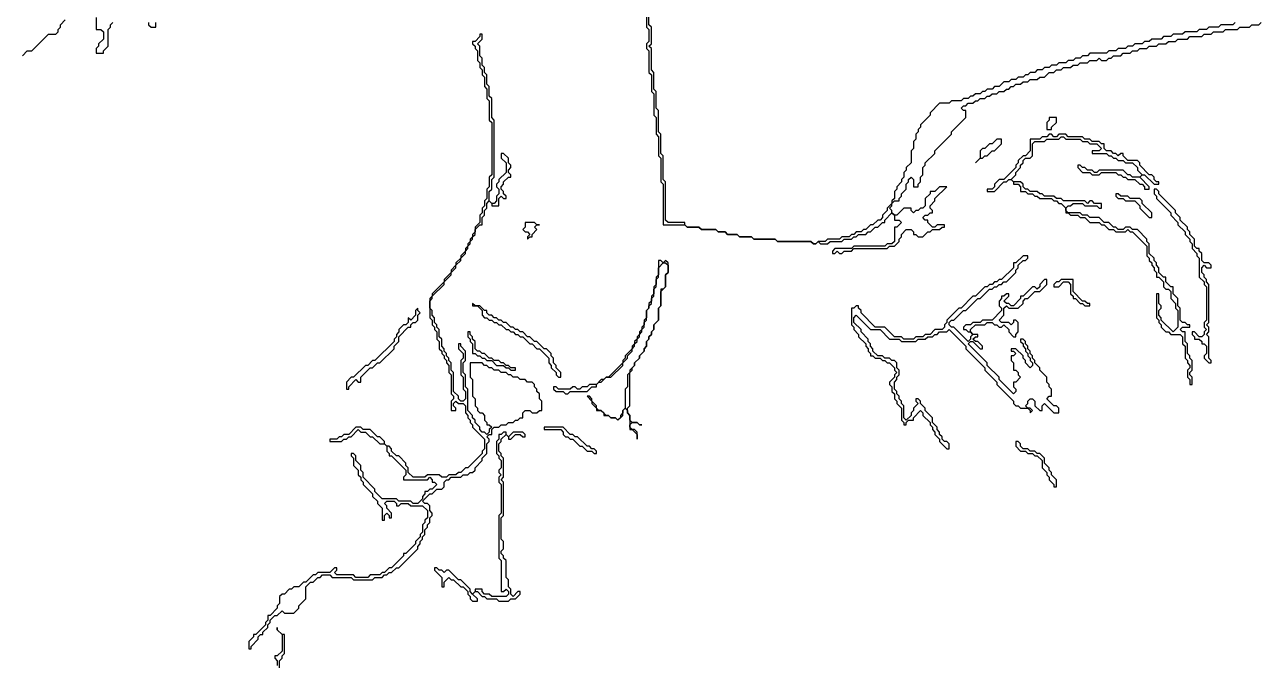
# Model space of a CAD drawing. Header units: metres. Extents: x 0 to 100, y 0 to 129.
# Drawn here: x 46.6 to 59.58, y 102.74 to 109.45 of the extents above; entities that cross this region are included whole.
import ezdxf

# ---------------------------------------------------------------- set-up
doc = ezdxf.new("R2010")
doc.units = ezdxf.units.M

msp = doc.modelspace()

# ---------------------------------------------------------------- linework, layer by layer
for points in [[(53.125, 110.275), (53.125, 109.425), (53.15, 109.4), (53.15, 109.275), (53.125, 109.25), (53.125, 109.2), (53.15, 109.175), (53.15, 108.95), (53.175, 108.925), (53.175, 108.75), (53.2, 108.725), (53.2, 108.5), (53.225, 108.475), (53.225, 108.3), (53.25, 108.275), (53.25, 108.075), (53.275, 108.05), (53.275, 107.8), (53.3, 107.775), (53.3, 107.35), (53.525, 107.35), (53.55, 107.325), (53.675, 107.325), (53.7, 107.3), (53.85, 107.3), (53.875, 107.275), (53.95, 107.275), (53.975, 107.25), (54.075, 107.25), (54.1, 107.225), (54.225, 107.225), (54.25, 107.2), (54.475, 107.2), (54.5, 107.175), (54.85, 107.175), (54.875, 107.15), (54.9, 107.15), (54.925, 107.175), (54.95, 107.15), (55.025, 107.15), (55.05, 107.175), (55.175, 107.175), (55.2, 107.2), (55.275, 107.2), (55.3, 107.225), (55.325, 107.225), (55.35, 107.25), (55.425, 107.25), (55.45, 107.275), (55.475, 107.275), (55.525, 107.325), (55.55, 107.325), (55.6, 107.375), (55.625, 107.375), (55.625, 107.4), (55.7, 107.475), (55.725, 107.45), (55.725, 107.4), (55.775, 107.4), (55.8, 107.375), (55.75, 107.325), (55.725, 107.325), (55.725, 107.175), (55.7, 107.15), (55.65, 107.15), (55.625, 107.125), (55.3, 107.125), (55.275, 107.1), (55.1, 107.1), (55.075, 107.075), (55.075, 107.05), (55.1, 107.05), (55.125, 107.075), (55.15, 107.05), (55.175, 107.05), (55.2, 107.075), (55.275, 107.075), (55.3, 107.1), (55.65, 107.1), (55.675, 107.125), (55.725, 107.125), (55.775, 107.175), (55.775, 107.2), (55.8, 107.225), (55.8, 107.25), (55.85, 107.3), (55.9, 107.3), (55.925, 107.275), (55.925, 107.25), (55.95, 107.25), (55.975, 107.225), (56.025, 107.225), (56.075, 107.275), (56.1, 107.275), (56.125, 107.3), (56.2, 107.3), (56.225, 107.325), (56.25, 107.325), (56.25, 107.35), (56.175, 107.35), (56.15, 107.325), (56.125, 107.325), (56.075, 107.375), (56.075, 107.4), (56.05, 107.4), (56.025, 107.425), (56.05, 107.45), (56.075, 107.45), (56.1, 107.475), (56.125, 107.475), (56.125, 107.5), (56.1, 107.525), (56.1, 107.55), (56.15, 107.6), (56.15, 107.625), (56.275, 107.75), (56.2, 107.75), (56.15, 107.7), (56.1, 107.7), (56.1, 107.675), (56.05, 107.625), (56.05, 107.55), (56.025, 107.525), (56, 107.525), (55.975, 107.5), (55.95, 107.5), (55.925, 107.475), (55.9, 107.5), (55.9, 107.525), (55.825, 107.525), (55.75, 107.45), (55.725, 107.45), (55.7, 107.475), (55.7, 107.5), (55.675, 107.525), (55.7, 107.55), (55.7, 107.575), (55.725, 107.6), (55.775, 107.6), (55.775, 107.625), (55.8, 107.65), (55.8, 107.675), (55.85, 107.725), (55.85, 107.775), (55.875, 107.8), (55.875, 107.825), (55.9, 107.85), (55.925, 107.825), (55.925, 107.75), (55.975, 107.75), (55.975, 107.775), (56, 107.8), (56, 107.85), (56.025, 107.875), (56.025, 107.95), (56.05, 107.975), (56.05, 108), (56.15, 108.1), (56.15, 108.125), (56.325, 108.3), (56.325, 108.325), (56.475, 108.475), (56.475, 108.55), (56.45, 108.55), (56.425, 108.575), (56.45, 108.6), (56.475, 108.6), (56.5, 108.625), (56.55, 108.625), (56.575, 108.65), (56.6, 108.65), (56.625, 108.675), (56.675, 108.675), (56.7, 108.7), (56.725, 108.7), (56.75, 108.725), (56.8, 108.725), (56.825, 108.75), (56.875, 108.75), (56.9, 108.775), (56.925, 108.775), (56.95, 108.8), (56.975, 108.8), (57, 108.825), (57.05, 108.825), (57.075, 108.85), (57.125, 108.85), (57.15, 108.875), (57.225, 108.875), (57.25, 108.9), (57.3, 108.9), (57.35, 108.95), (57.4, 108.95), (57.425, 108.975), (57.475, 108.975), (57.5, 109), (57.575, 109), (57.6, 109.025), (57.65, 109.025), (57.675, 109.05), (57.75, 109.05), (57.775, 109.075), (57.85, 109.075), (57.875, 109.1), (57.9, 109.075), (57.95, 109.075), (57.975, 109.1), (58, 109.1), (58.025, 109.125), (58.1, 109.125), (58.125, 109.15), (58.2, 109.15), (58.225, 109.175), (58.275, 109.175), (58.3, 109.2), (58.375, 109.2), (58.4, 109.225), (58.475, 109.225), (58.5, 109.25), (58.575, 109.25), (58.6, 109.275), (58.675, 109.275), (58.7, 109.3), (58.8, 109.3), (58.825, 109.325), (58.95, 109.325), (58.975, 109.35), (59.05, 109.35), (59.075, 109.375), (59.175, 109.375), (59.2, 109.4), (59.325, 109.4), (59.35, 109.425), (59.45, 109.425), (59.475, 109.45), (59.55, 109.45), (59.575, 109.475)], [(59.3, 109.475), (59.275, 109.45), (59.15, 109.45), (59.125, 109.425), (59.025, 109.425), (59, 109.4), (58.925, 109.4), (58.9, 109.375), (58.775, 109.375), (58.75, 109.35), (58.65, 109.35), (58.625, 109.325), (58.55, 109.325), (58.525, 109.3), (58.425, 109.3), (58.4, 109.275), (58.35, 109.275), (58.325, 109.25), (58.25, 109.25), (58.225, 109.225), (58.175, 109.225), (58.15, 109.2), (58.075, 109.2), (58.05, 109.175), (57.975, 109.175), (57.95, 109.15), (57.775, 109.15), (57.75, 109.125), (57.7, 109.125), (57.675, 109.1), (57.625, 109.1), (57.6, 109.075), (57.55, 109.075), (57.525, 109.05), (57.45, 109.05), (57.425, 109.025), (57.375, 109.025), (57.35, 109), (57.3, 109), (57.275, 108.975), (57.225, 108.975), (57.2, 108.95), (57.15, 108.95), (57.125, 108.925), (57.1, 108.925), (57.075, 108.9), (57.025, 108.9), (57, 108.875), (56.95, 108.875), (56.925, 108.85), (56.875, 108.85), (56.825, 108.8), (56.775, 108.8), (56.75, 108.775), (56.7, 108.775), (56.675, 108.75), (56.65, 108.75), (56.625, 108.725), (56.575, 108.725), (56.55, 108.7), (56.525, 108.7), (56.5, 108.675), (56.45, 108.675), (56.425, 108.65), (56.325, 108.65), (56.3, 108.625), (56.2, 108.625), (56.1, 108.525), (56.1, 108.5), (56, 108.4), (56, 108.375), (55.975, 108.35), (55.975, 108.325), (55.95, 108.3), (55.95, 108.25), (55.925, 108.225), (55.925, 108.15), (55.9, 108.125), (55.9, 108), (55.85, 107.95), (55.85, 107.925), (55.825, 107.9), (55.825, 107.85), (55.8, 107.825), (55.8, 107.8), (55.75, 107.75), (55.75, 107.725), (55.725, 107.7), (55.725, 107.625), (55.7, 107.6), (55.7, 107.575), (55.65, 107.525), (55.65, 107.5), (55.6, 107.45), (55.6, 107.425), (55.575, 107.4), (55.55, 107.4), (55.5, 107.35), (55.475, 107.35), (55.425, 107.3), (55.4, 107.3), (55.375, 107.275), (55.325, 107.275), (55.3, 107.25), (55.275, 107.25), (55.25, 107.225), (55.175, 107.225), (55.15, 107.2), (55.025, 107.2), (55, 107.175), (54.925, 107.175), (54.9, 107.15), (54.875, 107.15), (54.85, 107.175), (54.5, 107.175), (54.475, 107.2), (54.25, 107.2), (54.225, 107.225), (54.1, 107.225), (54.075, 107.25), (53.975, 107.25), (53.95, 107.275), (53.875, 107.275), (53.85, 107.3), (53.7, 107.3), (53.675, 107.325), (53.55, 107.325), (53.525, 107.35), (53.525, 107.375), (53.35, 107.375), (53.325, 107.4), (53.325, 107.8), (53.3, 107.825), (53.3, 108.075), (53.275, 108.1), (53.275, 108.3), (53.25, 108.325), (53.25, 108.55), (53.225, 108.575), (53.225, 108.75), (53.2, 108.775), (53.2, 108.95), (53.175, 108.975), (53.175, 109.2), (53.15, 109.225), (53.175, 109.25), (53.175, 109.425), (53.15, 109.45), (53.15, 110.25)], [(47.35, 109.525), (47.35, 109.4), (47.4, 109.4), (47.425, 109.375), (47.425, 109.3), (47.375, 109.25), (47.375, 109.225), (47.35, 109.2), (47.35, 109.15), (47.425, 109.15), (47.425, 109.175), (47.475, 109.225), (47.475, 109.4), (47.5, 109.425), (47.5, 109.45), (47.525, 109.475)], [(46.575, 109.125), (46.625, 109.175), (46.675, 109.175), (46.85, 109.35), (46.925, 109.35), (46.95, 109.375), (46.95, 109.4), (46.975, 109.425), (46.975, 109.45), (47.025, 109.5)], [(47.9, 109.475), (47.9, 109.45), (47.925, 109.425), (47.975, 109.425), (47.975, 109.475)], [(51.375, 109.35), (51.375, 109.325), (51.325, 109.275), (51.3, 109.275), (51.3, 109.25), (51.325, 109.225), (51.325, 109.2), (51.35, 109.175), (51.35, 109.075), (51.375, 109.05), (51.375, 109), (51.4, 108.975), (51.4, 108.925), (51.425, 108.9), (51.425, 108.8), (51.45, 108.775), (51.45, 108.675), (51.475, 108.65), (51.475, 108.45), (51.5, 108.425), (51.5, 107.875), (51.475, 107.85), (51.475, 107.75), (51.45, 107.725), (51.45, 107.625), (51.425, 107.6), (51.425, 107.55), (51.4, 107.525), (51.4, 107.475), (51.375, 107.45), (51.375, 107.375), (51.325, 107.325), (51.325, 107.275), (51.3, 107.25), (51.3, 107.225), (51.275, 107.2), (51.275, 107.175), (51.25, 107.15), (51.25, 107.125), (51.225, 107.1), (51.225, 107.075), (51.175, 107.025), (51.175, 107), (51.125, 106.95), (51.125, 106.925), (51.075, 106.875), (51.075, 106.85), (51, 106.775), (51, 106.75), (50.875, 106.625), (50.875, 106.6), (50.85, 106.575), (50.85, 106.375), (50.875, 106.35), (50.875, 106.3), (50.9, 106.275), (50.9, 106.25), (50.925, 106.225), (50.925, 106.15), (50.95, 106.125), (50.95, 106.05), (50.975, 106.025), (50.975, 106), (51, 105.975), (51, 105.95), (51.025, 105.925), (51.025, 105.9), (51.05, 105.875), (51.05, 105.8), (51.075, 105.775), (51.075, 105.575), (51.1, 105.55), (51.1, 105.525), (51.075, 105.5), (51.075, 105.4), (51.125, 105.4), (51.125, 105.425), (51.1, 105.45), (51.1, 105.475), (51.125, 105.5), (51.15, 105.475), (51.2, 105.475), (51.225, 105.45), (51.225, 105.375), (51.25, 105.35), (51.25, 105.325), (51.275, 105.3), (51.275, 105.275), (51.3, 105.25), (51.3, 105.225), (51.425, 105.1), (51.425, 105), (51.4, 104.975), (51.4, 104.95), (51.25, 104.8), (51.225, 104.8), (51.175, 104.75), (51.15, 104.75), (51.125, 104.725), (51.05, 104.725), (51.025, 104.7), (50.975, 104.7), (50.95, 104.725), (50.825, 104.725), (50.8, 104.7), (50.675, 104.7), (50.625, 104.75), (50.625, 104.8), (50.6, 104.825), (50.6, 104.85), (50.525, 104.925), (50.5, 104.925), (50.45, 104.975), (50.45, 105), (50.425, 105.025), (50.4, 105.025), (50.375, 105.05), (50.375, 105.075), (50.325, 105.125), (50.3, 105.125), (50.225, 105.2), (50.15, 105.2), (50.125, 105.225), (50.075, 105.225), (50, 105.15), (49.95, 105.15), (49.925, 105.125), (49.9, 105.125), (49.875, 105.1), (49.8, 105.1), (49.8, 105.075), (49.925, 105.075), (49.95, 105.1), (49.975, 105.1), (50, 105.125), (50.025, 105.125), (50.1, 105.2), (50.125, 105.175), (50.175, 105.175), (50.225, 105.125), (50.25, 105.125), (50.325, 105.05), (50.375, 105.05), (50.4, 105.025), (50.4, 104.975), (50.425, 104.95), (50.425, 104.925), (50.45, 104.925), (50.6, 104.775), (50.6, 104.725), (50.575, 104.7), (50.575, 104.675), (50.825, 104.675), (50.85, 104.7), (50.875, 104.675), (50.875, 104.65), (50.9, 104.65), (50.925, 104.625), (50.875, 104.575), (50.85, 104.575), (50.825, 104.55), (50.8, 104.55), (50.8, 104.525), (50.775, 104.5), (50.775, 104.475), (50.725, 104.425), (50.675, 104.425), (50.65, 104.45), (50.525, 104.45), (50.5, 104.475), (50.35, 104.475), (50.275, 104.55), (50.275, 104.575), (50.15, 104.7), (50.15, 104.75), (50.125, 104.775), (50.125, 104.825), (50.075, 104.875), (50.075, 104.925), (50.05, 104.95), (50.025, 104.95), (50.025, 104.925), (50.05, 104.9), (50.05, 104.825), (50.1, 104.775), (50.1, 104.725), (50.125, 104.7), (50.125, 104.675), (50.15, 104.65), (50.15, 104.625), (50.25, 104.525), (50.25, 104.5), (50.3, 104.45), (50.3, 104.425), (50.35, 104.375), (50.35, 104.25), (50.375, 104.25), (50.375, 104.3), (50.4, 104.325), (50.425, 104.3), (50.425, 104.275), (50.45, 104.275), (50.45, 104.325), (50.4, 104.375), (50.4, 104.4), (50.375, 104.425), (50.4, 104.45), (50.475, 104.45), (50.5, 104.425), (50.5, 104.4), (50.525, 104.4), (50.55, 104.425), (50.625, 104.425), (50.65, 104.4), (50.775, 104.4), (50.825, 104.35), (50.825, 104.275), (50.8, 104.25), (50.8, 104.225), (50.775, 104.2), (50.775, 104.125), (50.75, 104.1), (50.75, 104.075), (50.7, 104.025), (50.7, 104), (50.6, 103.9), (50.575, 103.9), (50.575, 103.875), (50.45, 103.75), (50.425, 103.75), (50.375, 103.7), (50.35, 103.7), (50.325, 103.675), (50.225, 103.675), (50.2, 103.65), (50.075, 103.65), (50.05, 103.675), (49.875, 103.675), (49.85, 103.7), (49.875, 103.725), (49.875, 103.75), (49.85, 103.75), (49.8, 103.7), (49.675, 103.7), (49.65, 103.675), (49.625, 103.675), (49.55, 103.6), (49.525, 103.6), (49.475, 103.55), (49.425, 103.55), (49.4, 103.525), (49.375, 103.525), (49.325, 103.475), (49.3, 103.475), (49.275, 103.45), (49.275, 103.375), (49.25, 103.35), (49.25, 103.325), (49.175, 103.25), (49.15, 103.25), (49.15, 103.2), (49.125, 103.175), (49.125, 103.15), (49.025, 103.05), (49, 103.05), (49, 103.025), (48.95, 102.975), (48.95, 102.9), (48.975, 102.9), (48.975, 102.925), (49.05, 103), (49.05, 103.025), (49.075, 103.05), (49.1, 103.05), (49.1, 103.075), (49.15, 103.125), (49.15, 103.15), (49.175, 103.175), (49.175, 103.2), (49.225, 103.25), (49.25, 103.25), (49.3, 103.3), (49.325, 103.275), (49.425, 103.275), (49.475, 103.325), (49.475, 103.35), (49.55, 103.425), (49.55, 103.55), (49.6, 103.6), (49.625, 103.6), (49.675, 103.65), (49.7, 103.65), (49.725, 103.675), (49.8, 103.675), (49.825, 103.65), (50.025, 103.65), (50.05, 103.625), (50.25, 103.625), (50.275, 103.65), (50.35, 103.65), (50.375, 103.675), (50.4, 103.675), (50.425, 103.7), (50.45, 103.7), (50.5, 103.75), (50.525, 103.75), (50.725, 103.95), (50.725, 103.975), (50.75, 104), (50.75, 104.025), (50.775, 104.05), (50.775, 104.075), (50.8, 104.1), (50.8, 104.15), (50.825, 104.175), (50.825, 104.2), (50.85, 104.225), (50.85, 104.275), (50.875, 104.3), (50.875, 104.325), (50.85, 104.35), (50.85, 104.4), (50.825, 104.425), (50.8, 104.425), (50.775, 104.45), (50.85, 104.525), (50.875, 104.525), (50.925, 104.575), (50.975, 104.575), (51, 104.6), (51, 104.65), (51.025, 104.675), (51.05, 104.675), (51.075, 104.7), (51.175, 104.7), (51.2, 104.725), (51.25, 104.725), (51.275, 104.75), (51.3, 104.75), (51.325, 104.775), (51.325, 104.8), (51.4, 104.875), (51.4, 104.9), (51.45, 104.95), (51.45, 105.05), (51.475, 105.075), (51.475, 105.1), (51.45, 105.125), (51.475, 105.15), (51.5, 105.15), (51.5, 105.2), (51.525, 105.225), (51.575, 105.225), (51.6, 105.25), (51.65, 105.25), (51.675, 105.275), (51.725, 105.275), (51.75, 105.3), (51.775, 105.3), (51.8, 105.325), (51.825, 105.325), (51.825, 105.375), (51.85, 105.4), (51.9, 105.4), (51.925, 105.375), (51.975, 105.375), (52, 105.4), (52.025, 105.4), (52.025, 105.5), (52, 105.525), (52, 105.575), (51.975, 105.6), (51.975, 105.625), (51.95, 105.65), (51.95, 105.675), (51.925, 105.7), (51.875, 105.7), (51.85, 105.725), (51.8, 105.725), (51.775, 105.75), (51.725, 105.75), (51.7, 105.775), (51.675, 105.775), (51.65, 105.8), (51.6, 105.8), (51.575, 105.825), (51.525, 105.825), (51.5, 105.85), (51.475, 105.85), (51.45, 105.875), (51.425, 105.875), (51.4, 105.9), (51.275, 105.9), (51.275, 105.75), (51.3, 105.725), (51.3, 105.55), (51.325, 105.525), (51.325, 105.45), (51.35, 105.425), (51.35, 105.4), (51.375, 105.375), (51.4, 105.375), (51.425, 105.35), (51.425, 105.3), (51.45, 105.275), (51.45, 105.25), (51.475, 105.25), (51.5, 105.225), (51.475, 105.2), (51.475, 105.175), (51.45, 105.15), (51.425, 105.175), (51.4, 105.175), (51.375, 105.2), (51.375, 105.225), (51.325, 105.275), (51.325, 105.3), (51.3, 105.325), (51.3, 105.35), (51.25, 105.4), (51.25, 105.625), (51.225, 105.65), (51.225, 105.775), (51.2, 105.8), (51.2, 105.9), (51.225, 105.925), (51.225, 106.025), (51.175, 106.075), (51.175, 106.1), (51.15, 106.1), (51.15, 106.05), (51.2, 106), (51.2, 105.95), (51.175, 105.925), (51.175, 105.775), (51.2, 105.75), (51.2, 105.625), (51.225, 105.6), (51.225, 105.525), (51.2, 105.5), (51.175, 105.5), (51.15, 105.525), (51.15, 105.55), (51.1, 105.6), (51.1, 105.8), (51.075, 105.825), (51.075, 105.9), (51.05, 105.925), (51.05, 105.95), (51.025, 105.975), (51.025, 106), (51, 106.025), (51, 106.05), (50.975, 106.075), (50.975, 106.15), (50.95, 106.175), (50.95, 106.25), (50.925, 106.275), (50.925, 106.3), (50.9, 106.325), (50.9, 106.375), (50.875, 106.4), (50.875, 106.45), (50.85, 106.475), (50.85, 106.55), (50.875, 106.575), (50.875, 106.6), (51, 106.725), (51, 106.75), (51.075, 106.825), (51.075, 106.85), (51.125, 106.9), (51.125, 106.925), (51.175, 106.975), (51.175, 107), (51.225, 107.05), (51.225, 107.075), (51.25, 107.1), (51.25, 107.125), (51.275, 107.15), (51.275, 107.175), (51.3, 107.2), (51.3, 107.225), (51.325, 107.25), (51.325, 107.3), (51.375, 107.35), (51.4, 107.35), (51.4, 107.425), (51.425, 107.45), (51.425, 107.5), (51.45, 107.525), (51.45, 107.575), (51.475, 107.6), (51.5, 107.575), (51.5, 107.55), (51.575, 107.55), (51.575, 107.625), (51.6, 107.65), (51.625, 107.625), (51.65, 107.625), (51.65, 107.65), (51.625, 107.675), (51.625, 107.7), (51.6, 107.725), (51.6, 107.75), (51.625, 107.775), (51.625, 107.8), (51.675, 107.85), (51.7, 107.85), (51.7, 107.875), (51.675, 107.9), (51.675, 107.925), (51.7, 107.95), (51.7, 107.975), (51.675, 108), (51.675, 108.05), (51.625, 108.1), (51.6, 108.1), (51.6, 108.05), (51.65, 108), (51.65, 107.9), (51.575, 107.825), (51.575, 107.8), (51.55, 107.775), (51.55, 107.75), (51.575, 107.725), (51.575, 107.675), (51.55, 107.65), (51.55, 107.6), (51.525, 107.575), (51.5, 107.575), (51.475, 107.6), (51.475, 107.7), (51.5, 107.725), (51.5, 107.825), (51.525, 107.85), (51.525, 108.45), (51.5, 108.475), (51.5, 108.675), (51.475, 108.7), (51.475, 108.8), (51.45, 108.825), (51.45, 108.925), (51.425, 108.95), (51.425, 109), (51.4, 109.025), (51.4, 109.1), (51.375, 109.125), (51.375, 109.225), (51.35, 109.25), (51.4, 109.3), (51.4, 109.35), (51.375, 109.35)], [(57.35, 108.475), (57.35, 108.45), (57.325, 108.425), (57.325, 108.35), (57.375, 108.35), (57.375, 108.375), (57.425, 108.425), (57.425, 108.475), (57.35, 108.475)], [(56.8, 108.25), (56.75, 108.2), (56.725, 108.2), (56.675, 108.15), (56.65, 108.15), (56.625, 108.125), (56.625, 108.05), (56.575, 108), (56.625, 108.05), (56.65, 108.05), (56.675, 108.075), (56.7, 108.075), (56.75, 108.125), (56.775, 108.125), (56.85, 108.2), (56.85, 108.25), (56.8, 108.25)], [(57.35, 108.3), (57.325, 108.275), (57.275, 108.275), (57.25, 108.25), (57.15, 108.25), (57.15, 108.125), (57.1, 108.075), (57.075, 108.075), (57.025, 108.025), (57.025, 108), (57, 107.975), (57, 107.95), (56.875, 107.825), (56.825, 107.825), (56.775, 107.775), (56.775, 107.75), (56.75, 107.725), (56.7, 107.725), (56.7, 107.7), (56.775, 107.7), (56.875, 107.8), (56.9, 107.8), (56.925, 107.825), (56.95, 107.825), (56.975, 107.8), (56.975, 107.775), (57.025, 107.775), (57.05, 107.75), (57.05, 107.7), (57.1, 107.7), (57.125, 107.675), (57.175, 107.675), (57.2, 107.65), (57.225, 107.65), (57.25, 107.625), (57.375, 107.625), (57.4, 107.6), (57.425, 107.6), (57.45, 107.575), (57.475, 107.575), (57.525, 107.525), (57.525, 107.475), (57.55, 107.475), (57.575, 107.45), (57.65, 107.45), (57.675, 107.425), (57.725, 107.425), (57.775, 107.375), (57.875, 107.375), (57.9, 107.35), (57.925, 107.35), (57.975, 107.3), (58.025, 107.3), (58.05, 107.275), (58.15, 107.275), (58.175, 107.3), (58.2, 107.275), (58.225, 107.275), (58.375, 107.125), (58.375, 107.025), (58.4, 107), (58.4, 106.975), (58.425, 106.95), (58.425, 106.925), (58.45, 106.9), (58.45, 106.875), (58.475, 106.85), (58.475, 106.8), (58.5, 106.8), (58.55, 106.75), (58.55, 106.7), (58.575, 106.675), (58.6, 106.675), (58.625, 106.65), (58.625, 106.575), (58.675, 106.525), (58.675, 106.475), (58.7, 106.45), (58.7, 106.275), (58.65, 106.225), (58.525, 106.35), (58.525, 106.375), (58.5, 106.4), (58.5, 106.45), (58.525, 106.475), (58.525, 106.5), (58.5, 106.525), (58.5, 106.625), (58.475, 106.625), (58.475, 106.375), (58.5, 106.35), (58.5, 106.325), (58.525, 106.3), (58.525, 106.275), (58.575, 106.225), (58.6, 106.225), (58.625, 106.2), (58.725, 106.2), (58.75, 106.175), (58.75, 106.1), (58.775, 106.075), (58.775, 105.95), (58.8, 105.925), (58.8, 105.9), (58.825, 105.875), (58.825, 105.85), (58.8, 105.825), (58.8, 105.75), (58.825, 105.725), (58.825, 105.675), (58.85, 105.675), (58.85, 105.75), (58.825, 105.775), (58.825, 105.8), (58.85, 105.825), (58.85, 105.925), (58.825, 105.95), (58.825, 105.975), (58.8, 106), (58.8, 106.1), (58.775, 106.125), (58.775, 106.225), (58.75, 106.225), (58.725, 106.25), (58.75, 106.275), (58.825, 106.275), (58.825, 106.3), (58.8, 106.3), (58.775, 106.325), (58.75, 106.325), (58.725, 106.35), (58.725, 106.475), (58.7, 106.5), (58.7, 106.575), (58.65, 106.625), (58.65, 106.7), (58.625, 106.7), (58.575, 106.75), (58.575, 106.8), (58.55, 106.8), (58.5, 106.85), (58.5, 106.9), (58.475, 106.925), (58.475, 106.95), (58.45, 106.975), (58.45, 107), (58.4, 107.05), (58.4, 107.15), (58.375, 107.175), (58.375, 107.2), (58.275, 107.3), (58.225, 107.3), (58.2, 107.325), (58.15, 107.325), (58.125, 107.3), (58.075, 107.3), (58.05, 107.325), (58.025, 107.325), (57.975, 107.375), (57.925, 107.375), (57.875, 107.425), (57.775, 107.425), (57.75, 107.45), (57.7, 107.45), (57.675, 107.475), (57.55, 107.475), (57.525, 107.5), (57.525, 107.525), (57.55, 107.55), (57.575, 107.55), (57.6, 107.575), (57.7, 107.575), (57.725, 107.55), (57.85, 107.55), (57.875, 107.525), (57.9, 107.525), (57.9, 107.575), (57.825, 107.575), (57.8, 107.6), (57.775, 107.6), (57.75, 107.575), (57.725, 107.6), (57.5, 107.6), (57.475, 107.625), (57.425, 107.625), (57.4, 107.65), (57.3, 107.65), (57.275, 107.675), (57.25, 107.675), (57.225, 107.7), (57.15, 107.7), (57.125, 107.725), (57.1, 107.725), (57.075, 107.75), (57.075, 107.775), (57.05, 107.8), (56.975, 107.8), (56.95, 107.825), (57, 107.875), (57, 107.9), (57.05, 107.95), (57.05, 107.975), (57.075, 108), (57.075, 108.025), (57.1, 108.05), (57.15, 108.05), (57.175, 108.075), (57.175, 108.2), (57.2, 108.225), (57.3, 108.225), (57.325, 108.25), (57.45, 108.25), (57.475, 108.275), (57.5, 108.275), (57.525, 108.25), (57.675, 108.25), (57.7, 108.225), (57.75, 108.225), (57.775, 108.2), (57.85, 108.2), (57.9, 108.15), (57.875, 108.125), (57.8, 108.125), (57.8, 108.1), (57.95, 108.1), (57.975, 108.075), (58, 108.075), (58.025, 108.05), (58.05, 108.05), (58.075, 108.025), (58.125, 108.025), (58.15, 108), (58.225, 108), (58.275, 107.95), (58.275, 107.925), (58.325, 107.875), (58.3, 107.85), (58.225, 107.85), (58.2, 107.875), (58.175, 107.875), (58.125, 107.925), (57.875, 107.925), (57.85, 107.9), (57.825, 107.9), (57.8, 107.925), (57.75, 107.925), (57.725, 107.95), (57.7, 107.95), (57.675, 107.975), (57.65, 107.975), (57.65, 107.95), (57.7, 107.9), (57.775, 107.9), (57.8, 107.875), (57.875, 107.875), (57.9, 107.9), (58.05, 107.9), (58.075, 107.875), (58.1, 107.875), (58.125, 107.85), (58.15, 107.85), (58.175, 107.825), (58.25, 107.825), (58.3, 107.775), (58.325, 107.775), (58.35, 107.75), (58.35, 107.725), (58.4, 107.725), (58.4, 107.75), (58.3, 107.85), (58.325, 107.875), (58.35, 107.875), (58.45, 107.775), (58.5, 107.775), (58.5, 107.8), (58.475, 107.8), (58.45, 107.825), (58.45, 107.85), (58.425, 107.875), (58.4, 107.875), (58.3, 107.975), (58.3, 108), (58.275, 108.025), (58.175, 108.025), (58.125, 108.075), (58.125, 108.1), (58.1, 108.1), (58.075, 108.075), (58.05, 108.1), (58.025, 108.1), (58, 108.125), (57.95, 108.125), (57.925, 108.15), (57.925, 108.2), (57.9, 108.2), (57.875, 108.225), (57.8, 108.225), (57.775, 108.25), (57.725, 108.25), (57.7, 108.275), (57.55, 108.275), (57.525, 108.3), (57.45, 108.3), (57.425, 108.275), (57.4, 108.275), (57.375, 108.3), (57.35, 108.3)], [(58.45, 107.725), (58.45, 107.675), (58.475, 107.65), (58.475, 107.625), (58.625, 107.475), (58.625, 107.45), (58.7, 107.375), (58.7, 107.35), (58.775, 107.275), (58.775, 107.25), (58.825, 107.2), (58.825, 107.175), (58.85, 107.15), (58.85, 107.1), (58.9, 107.05), (58.9, 107.025), (58.925, 107), (58.925, 106.8), (58.975, 106.75), (58.975, 106.725), (59, 106.7), (59, 106.35), (58.975, 106.325), (58.975, 106.275), (59, 106.25), (58.975, 106.225), (58.975, 106.2), (58.95, 106.175), (58.925, 106.175), (58.875, 106.225), (58.85, 106.225), (58.85, 106.2), (58.875, 106.175), (58.875, 106.15), (58.925, 106.15), (58.95, 106.125), (58.95, 106.1), (58.975, 106.1), (59, 106.075), (59, 106), (58.975, 105.975), (58.975, 105.95), (59.025, 105.9), (59.05, 105.9), (59.05, 105.925), (59.025, 105.95), (59.025, 106.175), (59, 106.2), (59.025, 106.225), (59.025, 106.275), (59, 106.3), (59.025, 106.325), (59.025, 106.725), (59, 106.75), (59, 106.775), (58.975, 106.8), (58.975, 106.825), (58.95, 106.85), (58.95, 106.9), (58.975, 106.925), (59, 106.9), (59.05, 106.9), (59.05, 106.925), (59.025, 106.95), (58.975, 106.95), (58.95, 106.975), (58.95, 107.05), (58.925, 107.075), (58.925, 107.1), (58.9, 107.1), (58.875, 107.125), (58.875, 107.2), (58.825, 107.25), (58.825, 107.275), (58.8, 107.3), (58.8, 107.325), (58.725, 107.4), (58.725, 107.425), (58.675, 107.475), (58.675, 107.5), (58.5, 107.675), (58.5, 107.7), (58.475, 107.725), (58.45, 107.725)], [(58.05, 107.675), (58.05, 107.65), (58.075, 107.625), (58.125, 107.625), (58.15, 107.6), (58.25, 107.6), (58.3, 107.55), (58.3, 107.525), (58.4, 107.425), (58.425, 107.425), (58.425, 107.475), (58.325, 107.575), (58.325, 107.6), (58.3, 107.625), (58.2, 107.625), (58.175, 107.65), (58.1, 107.65), (58.075, 107.675), (58.05, 107.675)], [(51.85, 107.375), (51.85, 107.325), (51.825, 107.3), (51.85, 107.275), (51.875, 107.275), (51.9, 107.25), (51.875, 107.225), (51.875, 107.2), (51.9, 107.225), (51.925, 107.225), (51.925, 107.25), (51.975, 107.3), (51.95, 107.325), (51.975, 107.35), (52, 107.35), (51.975, 107.35), (51.95, 107.375), (51.85, 107.375)], [(53.25, 106.975), (53.25, 106.825), (53.225, 106.8), (53.225, 106.725), (53.2, 106.7), (53.2, 106.625), (53.175, 106.6), (53.175, 106.55), (53.15, 106.525), (53.15, 106.475), (53.125, 106.45), (53.125, 106.375), (53.1, 106.35), (53.1, 106.3), (53.075, 106.275), (53.075, 106.25), (53.05, 106.225), (53.05, 106.2), (53.025, 106.175), (53.025, 106.15), (53, 106.125), (53, 106.1), (52.975, 106.075), (52.975, 106.05), (52.9, 105.975), (52.9, 105.95), (52.875, 105.925), (52.875, 105.9), (52.725, 105.75), (52.7, 105.75), (52.675, 105.725), (52.65, 105.725), (52.6, 105.675), (52.525, 105.675), (52.5, 105.65), (52.45, 105.65), (52.425, 105.625), (52.4, 105.625), (52.375, 105.65), (52.35, 105.65), (52.325, 105.625), (52.2, 105.625), (52.175, 105.65), (52.15, 105.65), (52.15, 105.625), (52.175, 105.6), (52.25, 105.6), (52.275, 105.575), (52.3, 105.575), (52.325, 105.6), (52.5, 105.6), (52.55, 105.65), (52.6, 105.65), (52.6, 105.675), (52.625, 105.7), (52.65, 105.7), (52.7, 105.75), (52.75, 105.75), (52.875, 105.875), (52.875, 105.9), (52.925, 105.95), (52.925, 105.975), (52.975, 106.025), (52.975, 106.05), (53, 106.075), (53, 106.1), (53.025, 106.125), (53.025, 106.15), (53.05, 106.175), (53.05, 106.2), (53.075, 106.225), (53.075, 106.25), (53.1, 106.275), (53.1, 106.325), (53.125, 106.35), (53.125, 106.45), (53.15, 106.475), (53.15, 106.5), (53.175, 106.525), (53.175, 106.575), (53.2, 106.6), (53.2, 106.675), (53.225, 106.7), (53.225, 106.775), (53.25, 106.8), (53.25, 106.9), (53.3, 106.95), (53.325, 106.95), (53.35, 106.925), (53.35, 106.85), (53.325, 106.825), (53.325, 106.7), (53.3, 106.675), (53.275, 106.675), (53.275, 106.5), (53.25, 106.475), (53.25, 106.35), (53.2, 106.3), (53.2, 106.25), (53.175, 106.225), (53.175, 106.2), (53.15, 106.175), (53.15, 106.15), (53.125, 106.125), (53.125, 106.075), (53.1, 106.05), (53.1, 106.025), (53.05, 105.975), (53.05, 105.95), (53, 105.9), (53, 105.875), (52.95, 105.825), (52.95, 105.8), (52.925, 105.775), (52.925, 105.65), (52.9, 105.625), (52.9, 105.425), (52.875, 105.4), (52.875, 105.375), (52.85, 105.35), (52.85, 105.325), (52.825, 105.3), (52.8, 105.325), (52.75, 105.325), (52.725, 105.35), (52.7, 105.35), (52.65, 105.4), (52.625, 105.4), (52.6, 105.425), (52.6, 105.45), (52.55, 105.5), (52.55, 105.525), (52.525, 105.55), (52.5, 105.55), (52.55, 105.5), (52.55, 105.475), (52.6, 105.425), (52.6, 105.4), (52.65, 105.4), (52.675, 105.375), (52.675, 105.35), (52.725, 105.35), (52.75, 105.325), (52.8, 105.325), (52.825, 105.3), (52.875, 105.35), (52.875, 105.4), (52.9, 105.425), (52.925, 105.4), (52.925, 105.375), (52.95, 105.35), (52.95, 105.2), (52.975, 105.2), (53.025, 105.15), (53.025, 105.1), (53.025, 105.175), (53, 105.2), (52.975, 105.2), (52.95, 105.225), (52.95, 105.25), (52.975, 105.275), (53.025, 105.275), (53.05, 105.25), (53.075, 105.25), (53.05, 105.25), (53.025, 105.275), (52.975, 105.275), (52.95, 105.3), (52.95, 105.35), (52.925, 105.375), (52.925, 105.425), (52.95, 105.45), (52.95, 105.8), (52.975, 105.825), (52.975, 105.85), (53, 105.875), (53, 105.9), (53.05, 105.95), (53.05, 105.975), (53.1, 106.025), (53.1, 106.05), (53.125, 106.075), (53.125, 106.125), (53.15, 106.15), (53.15, 106.175), (53.175, 106.2), (53.175, 106.225), (53.2, 106.25), (53.2, 106.3), (53.25, 106.35), (53.25, 106.475), (53.275, 106.5), (53.275, 106.65), (53.325, 106.7), (53.325, 106.825), (53.35, 106.85), (53.35, 106.95), (53.325, 106.975), (53.3, 106.95), (53.275, 106.975), (53.25, 106.975)], [(57.075, 107.025), (57, 106.95), (56.975, 106.95), (56.975, 106.9), (56.85, 106.775), (56.825, 106.775), (56.8, 106.75), (56.775, 106.75), (56.75, 106.725), (56.725, 106.725), (56.7, 106.7), (56.675, 106.7), (56.575, 106.6), (56.55, 106.6), (56.425, 106.475), (56.4, 106.475), (56.275, 106.35), (56.275, 106.325), (56.25, 106.3), (56.25, 106.275), (56.225, 106.25), (56.15, 106.25), (56.1, 106.2), (56.05, 106.2), (56.025, 106.175), (55.95, 106.175), (55.925, 106.15), (55.825, 106.15), (55.8, 106.175), (55.725, 106.175), (55.625, 106.275), (55.525, 106.275), (55.375, 106.425), (55.375, 106.45), (55.35, 106.475), (55.35, 106.5), (55.325, 106.5), (55.3, 106.475), (55.275, 106.475), (55.275, 106.3), (55.3, 106.275), (55.3, 106.25), (55.35, 106.2), (55.35, 106.175), (55.425, 106.1), (55.425, 106.075), (55.45, 106.05), (55.45, 106.025), (55.475, 106), (55.475, 105.975), (55.5, 105.975), (55.525, 105.95), (55.575, 105.95), (55.6, 105.925), (55.625, 105.925), (55.65, 105.9), (55.675, 105.9), (55.725, 105.85), (55.725, 105.825), (55.75, 105.8), (55.725, 105.775), (55.725, 105.75), (55.675, 105.7), (55.675, 105.675), (55.7, 105.65), (55.7, 105.6), (55.725, 105.575), (55.725, 105.525), (55.75, 105.5), (55.75, 105.475), (55.8, 105.425), (55.8, 105.3), (55.825, 105.275), (55.825, 105.25), (55.85, 105.25), (55.85, 105.275), (55.875, 105.3), (55.925, 105.3), (55.925, 105.325), (56, 105.4), (56.025, 105.375), (56.025, 105.35), (56.1, 105.275), (56.1, 105.25), (56.125, 105.225), (56.125, 105.2), (56.15, 105.175), (56.15, 105.15), (56.2, 105.1), (56.2, 105.075), (56.275, 105), (56.3, 105), (56.3, 105.05), (56.275, 105.075), (56.25, 105.075), (56.225, 105.1), (56.225, 105.125), (56.2, 105.15), (56.2, 105.175), (56.175, 105.2), (56.175, 105.225), (56.125, 105.275), (56.125, 105.325), (56.05, 105.4), (56.05, 105.425), (56, 105.475), (56, 105.5), (55.975, 105.525), (55.95, 105.525), (55.95, 105.5), (55.975, 105.475), (55.925, 105.425), (55.925, 105.4), (55.9, 105.375), (55.9, 105.35), (55.85, 105.3), (55.825, 105.325), (55.825, 105.45), (55.8, 105.475), (55.8, 105.5), (55.775, 105.525), (55.775, 105.55), (55.75, 105.575), (55.75, 105.6), (55.725, 105.625), (55.725, 105.7), (55.75, 105.725), (55.75, 105.75), (55.775, 105.775), (55.775, 105.825), (55.75, 105.85), (55.75, 105.9), (55.725, 105.925), (55.7, 105.925), (55.675, 105.95), (55.625, 105.95), (55.6, 105.975), (55.55, 105.975), (55.5, 106.025), (55.5, 106.05), (55.475, 106.075), (55.475, 106.1), (55.45, 106.125), (55.45, 106.15), (55.375, 106.225), (55.375, 106.25), (55.3, 106.325), (55.3, 106.375), (55.325, 106.4), (55.475, 106.25), (55.575, 106.25), (55.675, 106.15), (55.775, 106.15), (55.8, 106.125), (55.95, 106.125), (55.975, 106.15), (56.05, 106.15), (56.075, 106.175), (56.125, 106.175), (56.15, 106.2), (56.175, 106.2), (56.2, 106.225), (56.275, 106.225), (56.3, 106.25), (56.475, 106.075), (56.475, 106.05), (56.675, 105.85), (56.675, 105.825), (56.8, 105.7), (56.8, 105.675), (56.975, 105.5), (56.975, 105.475), (57, 105.45), (57.025, 105.45), (57.05, 105.425), (57.125, 105.425), (57.15, 105.4), (57.15, 105.375), (57.175, 105.4), (57.15, 105.425), (57.125, 105.425), (57.1, 105.45), (57.125, 105.475), (57.125, 105.5), (57.15, 105.525), (57.175, 105.525), (57.2, 105.5), (57.2, 105.45), (57.25, 105.4), (57.275, 105.4), (57.275, 105.45), (57.3, 105.475), (57.4, 105.375), (57.45, 105.375), (57.45, 105.425), (57.425, 105.45), (57.4, 105.45), (57.325, 105.525), (57.35, 105.55), (57.375, 105.55), (57.375, 105.625), (57.35, 105.65), (57.35, 105.675), (57.325, 105.7), (57.325, 105.75), (57.25, 105.825), (57.25, 105.85), (57.2, 105.9), (57.2, 105.925), (57.175, 105.95), (57.175, 105.975), (57.15, 106), (57.15, 106.025), (57.125, 106.05), (57.125, 106.075), (57.1, 106.1), (57.1, 106.125), (57.075, 106.15), (57.05, 106.15), (57.05, 106.125), (57.075, 106.1), (57.075, 106.075), (57.1, 106.05), (57.1, 106.025), (57.125, 106), (57.125, 105.975), (57.15, 105.95), (57.15, 105.925), (57.175, 105.9), (57.175, 105.875), (57.15, 105.85), (57.1, 105.9), (57.1, 105.925), (57.075, 105.95), (57.075, 105.975), (57, 106.05), (56.95, 106.05), (56.95, 106.025), (56.975, 106.025), (57, 106), (56.975, 105.975), (56.95, 105.975), (56.95, 105.925), (56.975, 105.9), (56.975, 105.825), (57, 105.825), (57.025, 105.8), (57.025, 105.775), (57.05, 105.75), (57, 105.7), (56.975, 105.7), (56.975, 105.65), (57, 105.625), (57, 105.6), (56.975, 105.575), (56.825, 105.725), (56.825, 105.75), (56.7, 105.875), (56.7, 105.9), (56.5, 106.1), (56.525, 106.125), (56.55, 106.125), (56.625, 106.05), (56.65, 106.05), (56.65, 106.075), (56.6, 106.125), (56.575, 106.125), (56.55, 106.15), (56.575, 106.175), (56.6, 106.175), (56.6, 106.2), (56.55, 106.2), (56.525, 106.225), (56.525, 106.25), (56.575, 106.3), (56.675, 106.3), (56.7, 106.325), (56.75, 106.325), (56.775, 106.3), (56.8, 106.3), (56.825, 106.275), (56.85, 106.275), (56.875, 106.3), (56.925, 106.25), (56.925, 106.225), (56.975, 106.175), (57, 106.175), (57, 106.2), (57.025, 106.225), (57.025, 106.325), (57, 106.35), (56.975, 106.35), (56.975, 106.325), (56.95, 106.3), (56.925, 106.325), (56.85, 106.325), (56.825, 106.35), (56.875, 106.4), (56.875, 106.475), (56.9, 106.5), (56.925, 106.475), (57.025, 106.475), (57.075, 106.525), (57.075, 106.55), (57.1, 106.575), (57.125, 106.575), (57.2, 106.65), (57.25, 106.65), (57.325, 106.725), (57.325, 106.775), (57.3, 106.775), (57.25, 106.725), (57.25, 106.7), (57.225, 106.675), (57.2, 106.7), (57.175, 106.7), (57.075, 106.6), (57.05, 106.6), (57.05, 106.575), (56.975, 106.5), (56.95, 106.5), (56.925, 106.525), (56.9, 106.525), (56.875, 106.55), (56.925, 106.6), (56.925, 106.625), (56.9, 106.625), (56.875, 106.6), (56.85, 106.6), (56.85, 106.575), (56.825, 106.55), (56.825, 106.5), (56.85, 106.475), (56.85, 106.45), (56.75, 106.35), (56.65, 106.35), (56.625, 106.325), (56.55, 106.325), (56.525, 106.3), (56.475, 106.3), (56.45, 106.275), (56.45, 106.25), (56.475, 106.25), (56.5, 106.225), (56.525, 106.225), (56.55, 106.2), (56.525, 106.175), (56.525, 106.15), (56.5, 106.125), (56.35, 106.275), (56.325, 106.275), (56.3, 106.3), (56.3, 106.325), (56.325, 106.35), (56.35, 106.35), (56.45, 106.45), (56.475, 106.45), (56.6, 106.575), (56.625, 106.575), (56.725, 106.675), (56.75, 106.675), (56.775, 106.7), (56.8, 106.7), (56.825, 106.725), (56.85, 106.725), (56.875, 106.75), (56.9, 106.75), (57, 106.85), (57, 106.875), (57.025, 106.9), (57.025, 106.925), (57.075, 106.975), (57.1, 106.975), (57.125, 107), (57.125, 107.025), (57.075, 107.025)], [(57.475, 106.775), (57.45, 106.75), (57.425, 106.75), (57.4, 106.725), (57.4, 106.7), (57.45, 106.7), (57.5, 106.75), (57.55, 106.75), (57.575, 106.725), (57.575, 106.625), (57.6, 106.6), (57.6, 106.575), (57.625, 106.575), (57.675, 106.525), (57.7, 106.525), (57.725, 106.5), (57.775, 106.5), (57.775, 106.525), (57.75, 106.525), (57.725, 106.55), (57.7, 106.55), (57.6, 106.65), (57.6, 106.775), (57.475, 106.775)], [(51.3, 106.525), (51.3, 106.5), (51.35, 106.5), (51.4, 106.45), (51.4, 106.4), (51.425, 106.375), (51.45, 106.375), (51.475, 106.35), (51.5, 106.35), (51.525, 106.325), (51.55, 106.325), (51.575, 106.3), (51.6, 106.3), (51.65, 106.25), (51.675, 106.25), (51.7, 106.225), (51.725, 106.225), (51.75, 106.2), (51.775, 106.2), (51.8, 106.175), (51.825, 106.175), (51.9, 106.1), (51.925, 106.1), (51.975, 106.05), (52, 106.05), (52.1, 105.95), (52.1, 105.9), (52.125, 105.875), (52.125, 105.85), (52.175, 105.8), (52.175, 105.775), (52.2, 105.75), (52.225, 105.75), (52.225, 105.8), (52.175, 105.85), (52.175, 105.875), (52.15, 105.9), (52.15, 105.95), (52.125, 105.975), (52.125, 106), (52.075, 106.05), (52.05, 106.05), (51.975, 106.125), (51.95, 106.125), (51.9, 106.175), (51.875, 106.175), (51.825, 106.225), (51.8, 106.225), (51.775, 106.25), (51.75, 106.25), (51.725, 106.275), (51.7, 106.275), (51.65, 106.325), (51.625, 106.325), (51.6, 106.35), (51.575, 106.35), (51.55, 106.375), (51.525, 106.375), (51.5, 106.4), (51.475, 106.4), (51.45, 106.425), (51.45, 106.45), (51.425, 106.45), (51.375, 106.5), (51.325, 106.5), (51.3, 106.525)], [(50.725, 106.475), (50.7, 106.45), (50.7, 106.4), (50.65, 106.35), (50.625, 106.375), (50.625, 106.325), (50.6, 106.3), (50.575, 106.3), (50.525, 106.25), (50.525, 106.225), (50.5, 106.2), (50.5, 106.175), (50.475, 106.15), (50.475, 106.125), (50.275, 105.925), (50.25, 105.925), (50.2, 105.875), (50.175, 105.875), (50.05, 105.75), (50.025, 105.75), (49.975, 105.7), (49.975, 105.625), (50, 105.625), (50, 105.65), (50.075, 105.725), (50.1, 105.7), (50.125, 105.7), (50.125, 105.75), (50.225, 105.85), (50.25, 105.85), (50.3, 105.9), (50.325, 105.9), (50.475, 106.05), (50.475, 106.075), (50.525, 106.125), (50.525, 106.175), (50.625, 106.275), (50.65, 106.275), (50.65, 106.3), (50.675, 106.325), (50.7, 106.325), (50.725, 106.35), (50.725, 106.4), (50.75, 106.425), (50.725, 106.45), (50.725, 106.475)], [(51.25, 106.225), (51.25, 106.175), (51.275, 106.15), (51.275, 106.125), (51.3, 106.1), (51.3, 106), (51.325, 106), (51.35, 105.975), (51.375, 105.975), (51.4, 105.95), (51.425, 105.95), (51.45, 105.925), (51.5, 105.925), (51.55, 105.875), (51.625, 105.875), (51.65, 105.85), (51.675, 105.85), (51.7, 105.825), (51.75, 105.825), (51.75, 105.85), (51.7, 105.85), (51.675, 105.875), (51.65, 105.875), (51.625, 105.9), (51.6, 105.9), (51.575, 105.925), (51.525, 105.925), (51.5, 105.95), (51.475, 105.95), (51.425, 106), (51.4, 106), (51.375, 106.025), (51.35, 106.025), (51.325, 106.05), (51.325, 106.125), (51.3, 106.15), (51.3, 106.175), (51.275, 106.2), (51.275, 106.225), (51.25, 106.225)], [(51.625, 105.175), (51.6, 105.15), (51.575, 105.15), (51.575, 105.1), (51.55, 105.075), (51.55, 104.95), (51.575, 104.925), (51.575, 104.9), (51.6, 104.875), (51.6, 104.8), (51.575, 104.775), (51.575, 104.75), (51.6, 104.725), (51.575, 104.7), (51.575, 104.65), (51.6, 104.625), (51.6, 104.325), (51.575, 104.3), (51.575, 103.85), (51.6, 103.825), (51.6, 103.5), (51.625, 103.5), (51.65, 103.525), (51.675, 103.5), (51.675, 103.475), (51.65, 103.45), (51.5, 103.45), (51.475, 103.475), (51.425, 103.475), (51.4, 103.5), (51.4, 103.525), (51.325, 103.525), (51.325, 103.5), (51.3, 103.475), (51.275, 103.5), (51.275, 103.525), (51.175, 103.625), (51.15, 103.625), (51.05, 103.725), (51.025, 103.725), (51, 103.7), (50.975, 103.725), (50.95, 103.725), (50.925, 103.75), (50.9, 103.75), (50.9, 103.725), (50.975, 103.65), (50.975, 103.55), (51, 103.55), (51, 103.6), (51.05, 103.65), (51.075, 103.625), (51.1, 103.625), (51.175, 103.55), (51.2, 103.55), (51.25, 103.5), (51.25, 103.475), (51.275, 103.45), (51.275, 103.425), (51.3, 103.4), (51.35, 103.4), (51.35, 103.425), (51.3, 103.475), (51.325, 103.5), (51.35, 103.5), (51.4, 103.45), (51.425, 103.45), (51.45, 103.425), (51.55, 103.425), (51.575, 103.4), (51.675, 103.4), (51.7, 103.425), (51.75, 103.425), (51.8, 103.475), (51.8, 103.5), (51.775, 103.5), (51.725, 103.45), (51.7, 103.475), (51.7, 103.525), (51.675, 103.55), (51.675, 103.625), (51.65, 103.65), (51.65, 103.825), (51.625, 103.85), (51.625, 103.875), (51.6, 103.9), (51.6, 103.925), (51.625, 103.95), (51.625, 104.025), (51.6, 104.05), (51.6, 104.275), (51.625, 104.3), (51.625, 104.65), (51.6, 104.675), (51.625, 104.7), (51.625, 104.9), (51.6, 104.925), (51.6, 104.95), (51.575, 104.975), (51.575, 105.05), (51.6, 105.075), (51.6, 105.1), (51.65, 105.15), (51.675, 105.125), (51.675, 105.1), (51.7, 105.1), (51.75, 105.15), (51.8, 105.15), (51.825, 105.125), (51.85, 105.125), (51.85, 105.15), (51.825, 105.175), (51.725, 105.175), (51.675, 105.125), (51.65, 105.15), (51.65, 105.175), (51.625, 105.175)], [(52.05, 105.225), (52.05, 105.2), (52.225, 105.2), (52.25, 105.175), (52.25, 105.15), (52.275, 105.125), (52.3, 105.125), (52.325, 105.1), (52.35, 105.1), (52.425, 105.025), (52.45, 105.025), (52.5, 104.975), (52.55, 104.975), (52.575, 104.95), (52.6, 104.95), (52.6, 104.975), (52.575, 105), (52.55, 105), (52.525, 105.025), (52.5, 105.025), (52.4, 105.125), (52.375, 105.125), (52.35, 105.15), (52.325, 105.15), (52.25, 105.225), (52.05, 105.225)], [(57, 105.075), (57, 105.025), (57.05, 104.975), (57.1, 104.975), (57.125, 104.95), (57.175, 104.95), (57.2, 104.925), (57.225, 104.925), (57.275, 104.875), (57.275, 104.8), (57.325, 104.75), (57.325, 104.725), (57.35, 104.7), (57.35, 104.675), (57.4, 104.625), (57.4, 104.6), (57.425, 104.6), (57.425, 104.675), (57.375, 104.725), (57.375, 104.75), (57.35, 104.775), (57.35, 104.8), (57.3, 104.85), (57.3, 104.9), (57.25, 104.95), (57.225, 104.95), (57.2, 104.975), (57.15, 104.975), (57.125, 105), (57.075, 105), (57.05, 105.025), (57.05, 105.05), (57.025, 105.075), (57, 105.075)], [(49.25, 103.125), (49.25, 103.1), (49.3, 103.05), (49.3, 102.875), (49.25, 102.825), (49.225, 102.825), (49.225, 102.8), (49.25, 102.775), (49.25, 102.725)], [(49.275, 102.7), (49.275, 102.775), (49.3, 102.8), (49.3, 102.825), (49.325, 102.85), (49.325, 103.05), (49.3, 103.05), (49.25, 103.1), (49.25, 103.125)]]:
    msp.add_lwpolyline(points)

doc.saveas('drawing.dxf')
